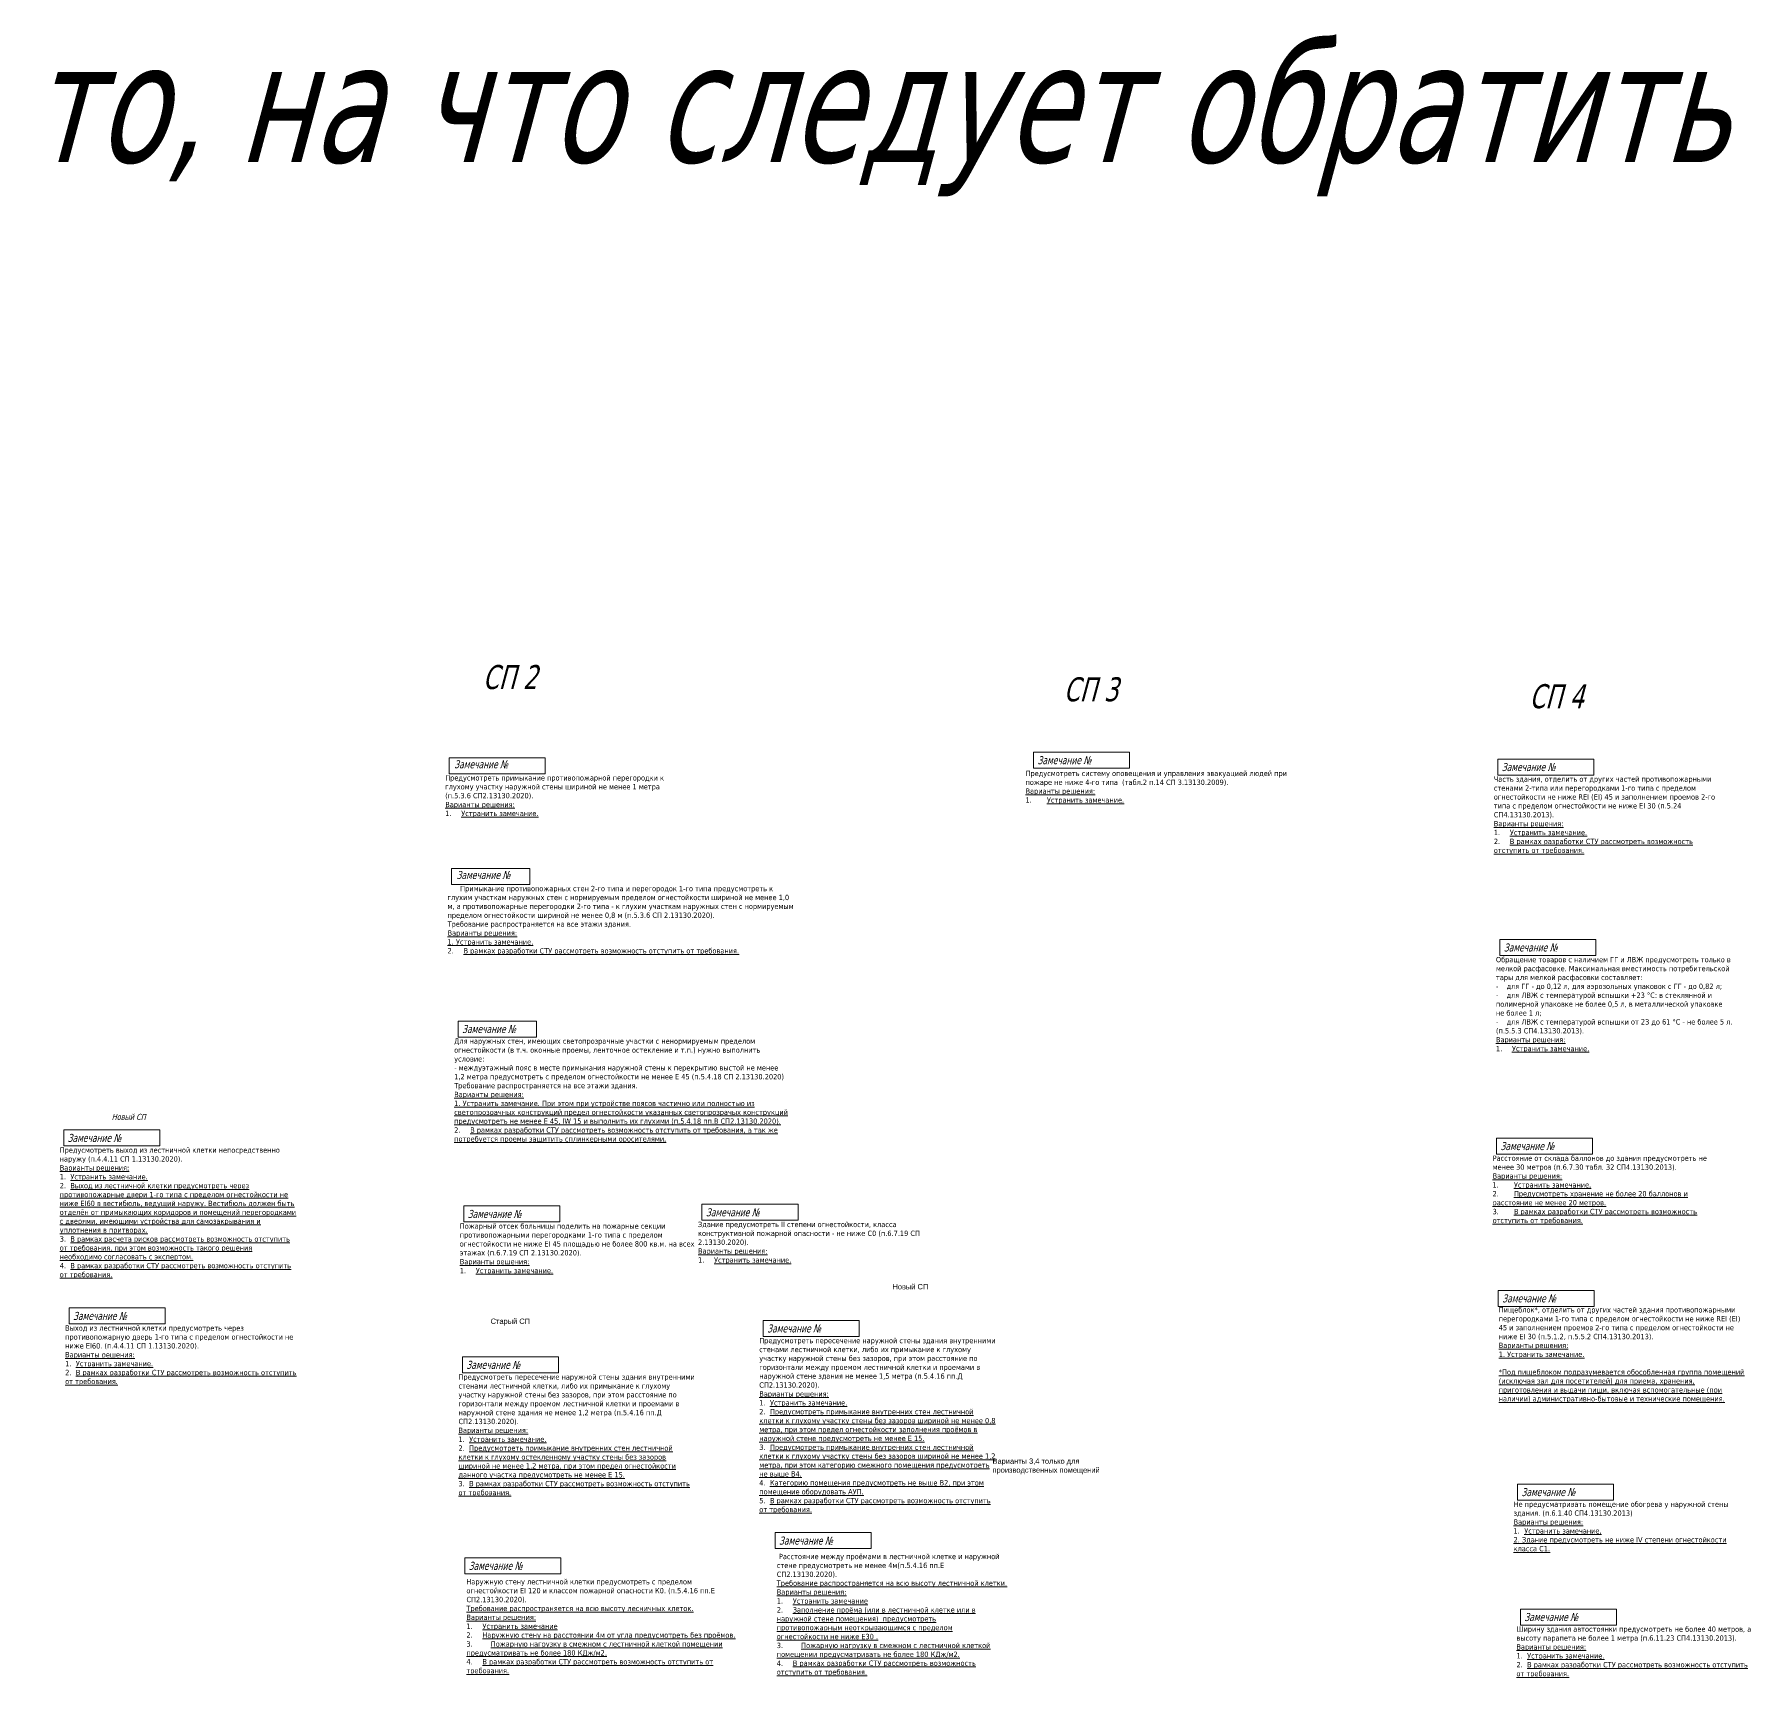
# Model space of a CAD drawing. Header units: millimetres. Extents: x -204396 to 1997851, y -2958255 to 237418.
# Drawn here: x 189789 to 382192, y -217917 to -33028 of the extents above; entities that cross this region are included whole.
import ezdxf

# ---------------------------------------------------------------- set-up
doc = ezdxf.new("R2010")
doc.units = ezdxf.units.MM
doc.layers.add('экспертиза', color=1, linetype='Continuous', lineweight=0)
doc.styles.get("Standard").update_dxf_attribs({"font": 'arial.ttf'})
doc.styles.add('ЭКСПЕРТИЗА', font='tahoma.ttf')

msp = doc.modelspace()

# ---------------------------------------------------------------- linework, layer by layer
at = {"layer": 'экспертиза', "color": 4, "lineweight": 0}
for points in [[(236465, -114416), (247265, -114416), (247265, -116216), (236465, -116216), (236465, -114416)], [(236728, -126870), (245533, -126882), (245533, -128682), (236728, -128670), (236728, -126870)], [(237475, -144034), (246280, -144046), (246280, -145846), (237475, -145834), (237475, -144034)], [(273125, -201585), (283925, -201585), (283925, -203385), (273125, -203385), (273125, -201585)], [(238216, -204423), (249016, -204423), (249016, -206223), (238216, -206223), (238216, -204423)]]:
    msp.add_lwpolyline(points, dxfattribs=at)
at = {"layer": 'экспертиза', "lineweight": 0}
for points in [[(302196, -113793), (312996, -113793), (312996, -115593), (302196, -115593), (302196, -113793)], [(354411, -114564), (365211, -114564), (365211, -116364), (354411, -116364), (354411, -114564)], [(354648, -134865), (365448, -134865), (365448, -136665), (354648, -136665), (354648, -134865)], [(193104, -156287), (203904, -156287), (203904, -158087), (193104, -158087), (193104, -156287)], [(354270, -157201), (365070, -157201), (365070, -159001), (354270, -159001), (354270, -157201)], [(238103, -164840), (248903, -164840), (248903, -166640), (238103, -166640), (238103, -164840)], [(264899, -164653), (275699, -164653), (275699, -166453), (264899, -166453), (264899, -164653)], [(354468, -174337), (365268, -174337), (365268, -176137), (354468, -176137), (354468, -174337)], [(193716, -176310), (204516, -176310), (204516, -178110), (193716, -178110), (193716, -176310)], [(271790, -177718), (282590, -177718), (282590, -179518), (271790, -179518), (271790, -177718)], [(237956, -181813), (248756, -181813), (248756, -183613), (237956, -183613), (237956, -181813)], [(356632, -196125), (367432, -196125), (367432, -197925), (356632, -197925), (356632, -196125)], [(356955, -210181), (367755, -210181), (367755, -211981), (356955, -211981), (356955, -210181)]]:
    msp.add_lwpolyline(points, dxfattribs=at)

# ---------------------------------------------------------------- texts
at = {"layer": 'экспертиза', "color": 2, "lineweight": 0, "style": 'ЭКСПЕРТИЗА', "oblique": 14.99998, "width": 0.8}
for s, height, p in [('Жёлтым в замечаниях выделено то, на что следует обратить внимание и/или необходимо проверить.', 13500, (-36664, -47414)), ('СП 2', 2700, (240238, -106692)), ('СП 3', 2700, (305577, -108068)), ('СП 4', 2700, (357955, -108844)), ('Новый СП', 675, (198510, -155154))]:
    msp.add_text(s, height=height, dxfattribs=at).set_placement(p)
at = {"layer": 'экспертиза', "color": 4, "lineweight": 0, "style": 'ЭКСПЕРТИЗА', "oblique": 14.99998, "width": 0.8}
for p in [(237037, -115605), (237300, -128059), (237925, -145384), (273575, -202935), (238666, -205773)]:
    msp.add_text('Замечание №', height=900, dxfattribs=at).set_placement(p)
at = {"layer": 'экспертиза', "lineweight": 0, "style": 'ЭКСПЕРТИЗА', "oblique": 14.99998, "width": 0.8}
for p in [(302646, -115143), (354861, -115914), (355098, -136215), (193554, -157637), (354720, -158551), (238553, -166190), (265349, -166003), (354918, -175687), (194166, -177660), (272240, -179068), (238406, -183163), (357082, -197475), (357405, -211531)]:
    msp.add_text('Замечание №', height=900, dxfattribs=at).set_placement(p)
at = {"layer": 'экспертиза', "color": 4, "lineweight": 0, "ltscale": 100, "char_height": 600, "attachment_point": 1, "style": 'ЭКСПЕРТИЗА'}
for s, insert, width in [('\\pt1200;Предусмотреть примыкание противопожарной перегородки к глухому участку наружной стены шириной не менее 1 метра (п.5.3.6 СП2.13130.2020).{\\L\\C6;\\PВарианты решения:\\P\\pt1800;\\l1.^I\\LУстранить замечание.}', (236019, -116380), 25338.67), ('\\pi1420.002;Примыкание противопожарных стен 2-го типа и перегородок 1-го типа предусмотреть к глухим участкам наружных стен с нормируемым пределом огнестойкости шириной не менее 1,0 м, а противопожарные перегородки 2-го типа - к глухим участкам наружных стен с нормируемым пределом огнестойкости шириной не менее 0,8 м (п.5.3.6 СП 2.13130.2020).\\P\\pi0,t1200;Требование распространяется на все этажи здания.\\P{\\L\\C6;Варианты решения:\\P1. Устранить замечание. \\P\\pt1800,16800;\\l2.^I\\LВ рамках разработки СТУ рассмотреть возможность отступить от требования. }', (236282, -128834), 37498.32), ('\\pt1200;Для наружных стен, имеющих светопрозрачные участки с ненормируемым пределом огнестойкости (в т.ч. оконные проемы, ленточное остекление и т.п.) нужно выполнить условие: \\P- междуэтажный пояс в месте примыкания наружной стены к перекрытию выстой не менее 1,2 метра предусмотреть с пределом огнестойкости не менее E 45 (п.5.4.18 СП 2.13130.2020)\\PТребование распространяется на все этажи здания.\\P{\\L\\C6;Варианты решения:\\P1. Устранить замечание. При этом при устройстве поясов частично или полностью из светопрозрачных конструкций предел огнестойкости указанных светопрозрачых конструкций предусмотреть не менее \\C2;E 45, IW 15 \\C6;и выполнить их глухими (п.5.4.18 пп.В СП2.13130.2020).\\P\\pt1800,16800;\\l2.^I\\LВ рамках разработки СТУ рассмотреть возможность отступить от требования, а так же потребуется проемы защитить сплинкерными оросителями.}', (237029, -145998), 36060.75), (' Расстояние между проёмами в лестничной клетке и наружной стене предусмотреть не менее 4м(п.5.4.16 пп.Е СП2.13130.2020).\\P{\\LТребование распространяется на всю высоту лестничной клетки.\\P\\pt1200;\\C6;Варианты решения:\\P\\pt1800;\\l1.^I\\LУстранить замечание \\P\\l2.^I\\LЗаполнение проёма (или в лестничной клетке или в наружной стене помещения)  предусмотреть противопожарным неоткрывающимся с пределом огнестойкости не ниже Е30 .\\P\\l3.^I\\L    Пожарную нагрузку в смежном с лестничной клеткой помещении предусматривать не более 180 КДж/м2.\\P\\l4.^I\\LВ рамках разработки СТУ рассмотреть возможность отступить от требования. }', (273312, -203972), 24005.34), ('Наружную стену лестничной клетки предусмотреть с пределом огнестойкости{\\C2; EI 120} и классом пожарной опасности К0. (п.5.4.16 пп.Е СП2.13130.2020).{\\L\\PТребование распространяется на всю высоту лесничных клеток.\\P\\pt1200;\\C6;Варианты решения:\\P\\pt1800;\\l1.^I\\LУстранить замечание \\P\\l2.^I\\LНаружную стену на расстоянии 4м от угла предусмотреть без проёмов.\\P\\l3.^I\\L    Пожарную нагрузку в смежном с лестничной клеткой помещении предусматривать не более 180 КДж/м2.\\P\\l4.^I\\LВ рамках разработки СТУ рассмотреть возможность отступить от требования. }', (238404, -206810), 28190.84)]:
    msp.add_mtext(s, dxfattribs=dict(at, insert=insert, width=width))
at = {"layer": 'экспертиза', "lineweight": 0, "ltscale": 100, "char_height": 600, "attachment_point": 1, "style": 'ЭКСПЕРТИЗА'}
for s, insert, width in [('Предусмотреть систему оповещения и управления эвакуацией людей при пожаре не ниже 4-го типа  (табл.2 п.14 СП 3.13130.2009).{\\C6;\\P\\LВарианты решения:\\P\\l1.^I\\LУстранить замечание.}', (301292, -115878), 28267.99), ('\\pt1200;Часть здания, отделить от других частей противопожарными стенами 2-типа или перегородками 1-го типа с пределом огнестойкости не ниже REI (EI) 45 и заполнением проемов 2-го типа с пределом огнестойкости не ниже EI 30 (п.5.24 СП4.13130.2013).{\\L\\C6;\\PВарианты решения:\\P\\pt1800;\\l1.^I\\LУстранить замечание.\\P\\l2.^I\\LВ рамках разработки СТУ рассмотреть возможность отступить от требования.}', (353965, -116528), 25338.67), ('\\pt1200;Обращение товаров с наличием ГГ и ЛВЖ предусмотреть только в мелкой расфасовке. Максимальная вместимость потребительской тары для мелкой расфасовки составляет:\\P-^Iдля ГГ - до 0,12 л, для аэрозольных упаковок с ГГ - до 0,82 л;\\P-^Iдля ЛВЖ с температурой вспышки +23 °С: в стеклянной и полимерной упаковке не более 0,5 л, в металлической упаковке не более 1 л;\\P-^Iдля ЛВЖ с температурой вспышки от 23 до 61 °С - не более 5 л.\\P(п.5.5.3 СП4.13130.2013).{\\L\\C6;\\PВарианты решения:\\P\\pt1800;\\l1.^I\\LУстранить замечание.}', (354202, -136830), 25338.67), ('\\pt1200;Предусмотреть выход из лестничной клетки непосредственно наружу (п.4.4.11 СП 1.13130.2020).{\\L\\C6;\\PВарианты решения:\\P\\l1.^I\\LУстранить замечание.\\P\\l2.^I\\LВыход из лестничной клетки предусмотреть через противопожарные двери\\C2; 1-го типа\\C6; с пределом огнестойкости не ниже \\C2;EI60\\C6; в вестибюль, ведущий наружу. Вестибюль должен быть отделён от примыкающих коридоров и помещений перегородками с дверями, имеющими устройства для самозакрывания и уплотнения в притворах.\\P\\l3.^I\\LВ рамках расчета рисков рассмотреть возможность отступить от требования, при этом возможность такого решения необходимо согласовать с экспертом.\\H0.91667x;\\l\\C0;\\P\\H1.09091x;\\C6;4.^I\\LВ рамках разработки СТУ рассмотреть возможность отступить от требования. }', (192658, -158251), 25338.67), ('\\pt1200;Расстояние от склада баллонов до здания предусмотреть не менее 30 метров (п.6.7.30 табл. 32 СП4.13130.2013).{\\L\\C6;\\PВарианты решения:\\P\\ptz;\\l1.^I\\LУстранить замечание.\\P\\l2.^I\\LПредусмотреть хранение не более 20 баллонов и расстояние не менее 20 метров.\\P\\l3.^I\\LВ рамках разработки СТУ рассмотреть возможность отступить от требования.}', (353824, -159166), 25338.67), ('\\pt1200;Пожарный отсек больницы поделить на пожарные секции противопожарными перегородками 1-го типа с пределом огнестойкости не ниже EI 45 площадью не более 800 кв.м. на всех этажах (п.6.7.19 СП 2.13130.2020).{\\L\\C6;\\PВарианты решения:\\P\\pt1800;\\l1.^I\\LУстранить замечание.}', (237657, -166804), 25338.67), ('\\pt1200;Здание предусмотреть II степени огнестойкости, класса конструктивной пожарной опасности - не ниже С0 (п.6.7.19 СП 2.13130.2020).{\\L\\C6;\\PВарианты решения:\\P\\pt1800;\\l1.^I\\LУстранить замечание.}', (264453, -166617), 25338.67), ('\\pt1200;Пищеблок*, отделить от других частей здания противопожарными перегородками 1-го типа с пределом огнестойкости не ниже REI (EI) 45 и заполнением проемов 2-го типа с пределом огнестойкости не ниже EI 30 (п.5.1.2, п.5.5.2 СП4.13130.2013).{\\L\\C6;\\PВарианты решения:\\P1. Устранить замечание.\\P\\P*Под пищеблоком подразумевается обособленная группа помещений (исключая зал для посетителей) для приема, хранения, приготовления и выдачи пищи, включая вспомогательные (при наличии) административно-бытовые и технические помещения.}', (354515, -176225), 26519.89), ('\\pt12000;Выход из лестничной клетки предусмотреть через противопожарную дверь 1-го типа с пределом огнестойкости не ниже EI60. (п.4.4.11 СП 1.13130.2020).\\P\\pt1200,12000;{\\L\\C6;Варианты решения:\\P\\l1.^I\\LУстранить замечание.\\P\\l2.^I\\LВ рамках разработки СТУ рассмотреть возможность отступить от требования.}', (193270, -178274), 25338.67), ('\\pt1200;Предусмотреть пересечение наружной стены здания внутренними стенами лестничной клетки, либо их примыкание к глухому участку наружной стены без зазоров, при этом расстояние по горизонтали между проемом лестничной клетки и проемами в наружной стене здания не менее{\\C2; 1,5 }метра (п.5.4.16 пп.Д СП2.13130.2020).{\\L\\C6;\\PВарианты решения:\\P\\l1.^I\\LУстранить замечание.\\P\\l2.^I\\LПредусмотреть примыкание внутренних стен лестничной клетки к глухому участку стены без зазоров шириной не менее 0,8 метра, при этом предел огнестойкости заполнения проёмов в наружной стене предусмотреть не менее \\C2;Е 15.\\C6;\\P\\l\\C2;3.^I\\LПредусмотреть примыкание внутренних стен лестничной клетки к глухому участку стены без зазоров шириной не менее 1,2 метра, при этом категорию смежного помещения предусмотреть не выше В4.\\P\\l4.^I\\LКатегорию помещения предусмотреть не выше В2, при этом помещение оборудовать АУП.\\P\\l\\C6;5.^I\\LВ рамках разработки СТУ рассмотреть возможность отступить от требования. }', (271344, -179682), 25338.67), ('\\pt1200;Предусмотреть пересечение наружной стены здания внутренними стенами лестничной клетки, либо их примыкание к глухому участку наружной стены без зазоров, при этом расстояние по горизонтали между проемом лестничной клетки и проемами в наружной стене здания не менее 1,2 метра (п.5.4.16 пп.Д СП2.13130.2020).{\\L\\C6;\\PВарианты решения:\\P\\l1.^I\\LУстранить замечание.\\P\\l2.^I\\LПредусмотреть примыкание внутренних стен лестничной клетки к глухому остекленному участку стены без зазоров шириной не менее 1,2 метра, при этом предел огнестойкости данного участка предусмотреть не менее Е 15.\\P\\l3.^I\\LВ рамках разработки СТУ рассмотреть возможность отступить от требования. }', (237511, -183777), 25338.67), ('\\pt1200;Не предусматривать помещение обогрева у наружной стены здания. (п.6.1.40 СП4.13130.2013){\\L\\C6;\\PВарианты решения:\\P\\l1.^I\\LУстранить замечание.\\P2. Здание предусмотреть не ниже IV степени огнестойкости класса С1.}', (356186, -198090), 25338.67), ('\\pt1200;Ширину здания автостоянки предусмотреть не более 40 метров, а высоту парапета не более 1 метра (п.6.11.23 СП4.13130.2013).{\\L\\C6;\\PВарианты решения:\\P\\l1.^I\\LУстранить замечание.\\P\\l2.^I\\LВ рамках разработки СТУ рассмотреть возможность отступить от требования.}', (356509, -212145), 25338.67)]:
    msp.add_mtext(s, dxfattribs=dict(at, insert=insert, width=width))
at = {"layer": 'экспертиза', "color": 2, "char_height": 600, "width": 14933.92, "attachment_point": 1}
for s, insert in [('Новый СП', (286324, -173620)), ('Старый СП', (241128, -177508)), ('Варианты 3,4 только для производственных помещений', (297580, -193248))]:
    msp.add_mtext(s, dxfattribs=dict(at, insert=insert))

doc.saveas('drawing.dxf')
